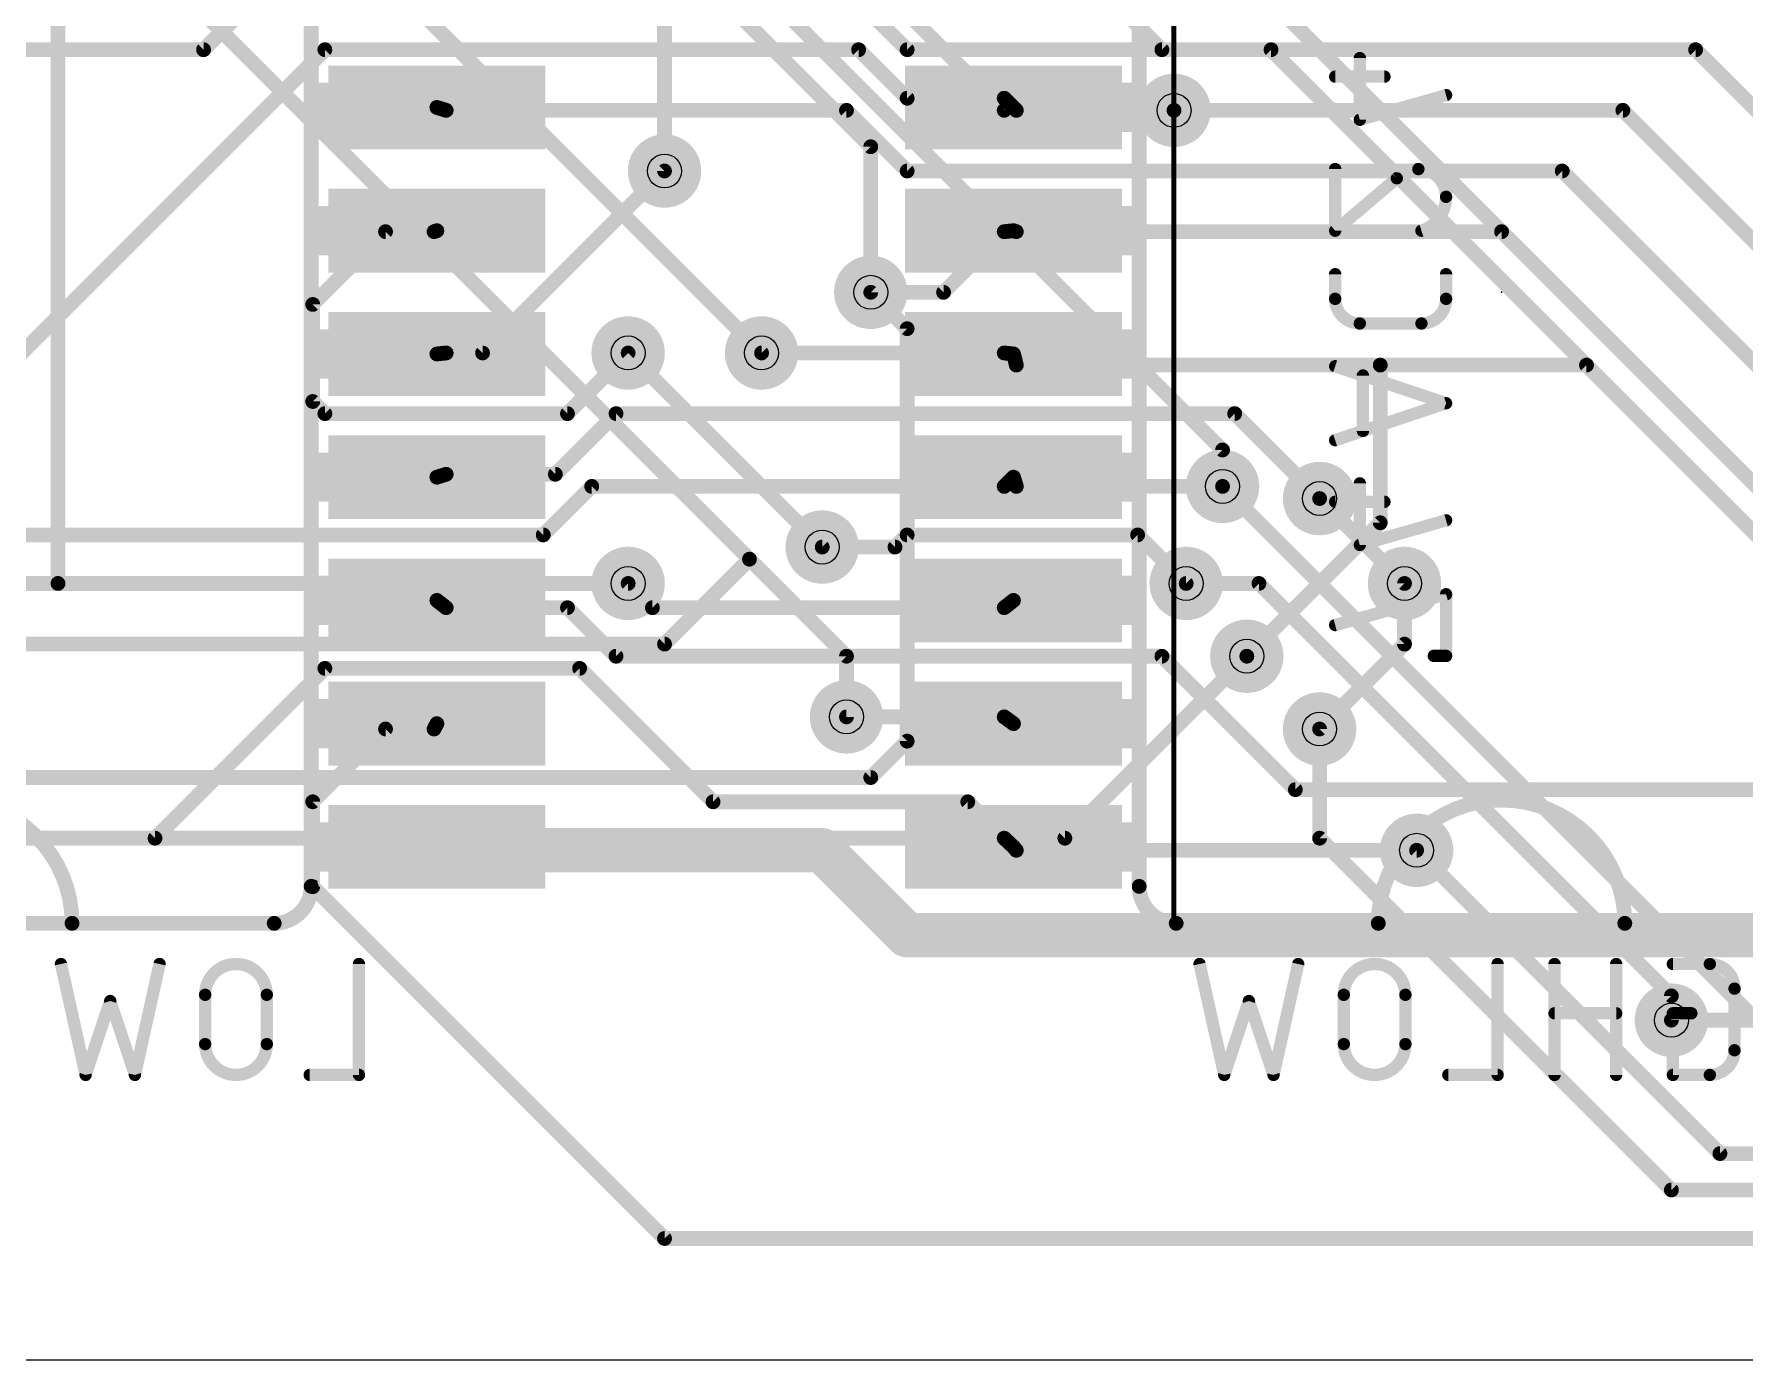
# Model space of a CAD drawing. Extents: x 0 to 200, y 0 to 49.
# Drawn here: x 23.88 to 41.51, y 0 to 13.66 of the extents above; entities that cross this region are included whole.
import ezdxf

# ---------------------------------------------------------------- set-up
doc = ezdxf.new("R2010")
doc.units = 0
for name, color, linetype in [('1', 12, 'CONTINUOUS'), ('16', 132, 'CONTINUOUS'), ('18', 110, 'CONTINUOUS'), ('20', 31, 'CONTINUOUS'), ('22', 253, 'CONTINUOUS'), ('24', 53, 'CONTINUOUS'), ('26', 253, 'CONTINUOUS'), ('28', 253, 'CONTINUOUS'), ('30', 253, 'CONTINUOUS'), ('32', 253, 'CONTINUOUS'), ('44', 253, 'CONTINUOUS'), ('52', 253, 'CONTINUOUS')]:
    doc.layers.add(name, color=color, linetype=linetype)

# ---------------------------------------------------------------- blocks, each defined once
blk = doc.blocks.new('RECT')
blk.add_solid([(-0.5, -0.5), (0.5, -0.5), (-0.5, 0.5), (0.5, 0.5)])
blk = doc.blocks.new('ROUNDV')
at = {"const_width": 0.5}
blk.add_lwpolyline([(0, -0.25, 1), (0, 0.25, 1), (0, -0.25)], format="xyb", dxfattribs=at)

msp = doc.modelspace()

# ---------------------------------------------------------------- linework, layer by layer
at = {"layer": '1', "const_width": 0.1524}
for points in [[(24.125, 42.375), (24.125, 8)], [(33.875, 12.875), (29.25, 17.5)], [(32.5, 12.5), (28.25, 16.75)], [(35.5, 13.5), (32.25, 16.75)], [(36.125, 9.375), (28.875, 16.625)], [(31.375, 10.375), (26.625, 15.125)], [(25.125, 14.375), (31.25, 8.25)], [(36.25, 14.375), (42.875, 7.75)], [(30.375, 14.125), (30.375, 12.25)], [(36.625, 13.5), (35.5, 13.5)], [(43, 7.125), (36.625, 13.5)], [(35.625, 12.875), (33.875, 12.875)], [(32.5, 11), (32.5, 12.5)], [(32.5, 11), (32.875, 10.625)], [(32.875, 10.625), (32.875, 6.375)], [(32, 8.375), (30, 10.375)], [(36.125, 9), (36.125, 9.375)], [(36.125, 9), (42.625, 2.5)], [(38, 8), (37.125, 8.875)], [(31.25, 8.25), (30.375, 7.375)], [(31.25, 8.25), (32.25, 7.25)], [(20.25, 8), (24.125, 8)], [(24.125, 8), (30, 8)], [(36.5, 8), (35.75, 8)], [(40.75, 3.75), (36.5, 8)], [(30.375, 7.375), (10.125, 7.375)], [(32.25, 7.25), (32.25, 6.625)], [(36.375, 7.25), (34.5, 5.375)], [(37.125, 5.375), (37.125, 6.5)], [(32.875, 6.375), (32.5, 6)], [(32.5, 6), (15.875, 6)], [(34.5, 5.375), (11.625, 5.375)], [(40.75, 1.75), (37.125, 5.375)], [(41.25, 2.125), (38.125, 5.25)], [(40.75, 3.5), (40.75, 3.75)], [(51.625, 2.125), (41.25, 2.125)], [(52, 1.75), (40.75, 1.75)]]:
    msp.add_lwpolyline(points, dxfattribs=at)
at = {"layer": '1', "const_width": 0.0762}
for points in [[(35.5, 13.5381, 1), (35.5, 13.4619)], [(36.6519, 13.5269, 1), (36.5981, 13.4731)], [(36.625, 13.4619, 1), (36.625, 13.5381)], [(35.4731, 13.4731, 1), (35.5269, 13.5269)], [(33.875, 12.9131, 1), (33.875, 12.8369)], [(33.8481, 12.8481, 1), (33.9019, 12.9019)], [(35.625, 12.8369, 1), (35.625, 12.9131)], [(32.5381, 12.5, 1), (32.4619, 12.5)], [(32.4731, 12.4731, 1), (32.5269, 12.5269)], [(30.3369, 12.25, 1), (30.4131, 12.25)], [(32.4619, 11, 1), (32.5381, 11)], [(32.5269, 11.0269, 1), (32.4731, 10.9731)], [(32.9131, 10.625, 1), (32.8369, 10.625)], [(32.8481, 10.5981, 1), (32.9019, 10.6519)], [(30.0269, 10.4019, 1), (29.9731, 10.3481)], [(31.3481, 10.3481, 1), (31.4019, 10.4019)], [(36.1631, 9.375, 1), (36.0869, 9.375)], [(36.0981, 9.3481, 1), (36.1519, 9.4019)], [(36.0869, 9, 1), (36.1631, 9)], [(36.1519, 9.0269, 1), (36.0981, 8.9731)], [(37.1519, 8.9019, 1), (37.0981, 8.8481)], [(31.2769, 8.2769, 1), (31.2231, 8.2231)], [(31.2769, 8.2231, 1), (31.2231, 8.2769)], [(31.2231, 8.2231, 1), (31.2769, 8.2769)], [(31.9731, 8.3481, 1), (32.0269, 8.4019)], [(24.125, 8.0381, 1), (24.125, 7.9619)], [(24.0869, 8, 1), (24.1631, 8)], [(24.125, 7.9619, 1), (24.125, 8.0381)], [(30, 7.9619, 1), (30, 8.0381)], [(35.75, 8.0381, 1), (35.75, 7.9619)], [(36.5269, 8.0269, 1), (36.4731, 7.9731)], [(36.5, 7.9619, 1), (36.5, 8.0381)], [(37.9731, 7.9731, 1), (38.0269, 8.0269)], [(30.3481, 7.4019, 1), (30.4019, 7.3481)], [(30.375, 7.3369, 1), (30.375, 7.4131)], [(32.2881, 7.25, 1), (32.2119, 7.25)], [(32.2231, 7.2231, 1), (32.2769, 7.2769)], [(36.4019, 7.2231, 1), (36.3481, 7.2769)], [(32.2119, 6.625, 1), (32.2881, 6.625)], [(37.1631, 6.5, 1), (37.0869, 6.5)], [(32.8369, 6.375, 1), (32.9131, 6.375)], [(32.9019, 6.3481, 1), (32.8481, 6.4019)], [(32.4731, 6.0269, 1), (32.5269, 5.9731)], [(32.5, 5.9619, 1), (32.5, 6.0381)], [(34.4731, 5.4019, 1), (34.5269, 5.3481)], [(34.5, 5.3369, 1), (34.5, 5.4131)], [(37.0869, 5.375, 1), (37.1631, 5.375)], [(37.1519, 5.4019, 1), (37.0981, 5.3481)], [(38.1519, 5.2769, 1), (38.0981, 5.2231)], [(40.7881, 3.75, 1), (40.7119, 3.75)], [(40.7231, 3.7231, 1), (40.7769, 3.7769)], [(40.7119, 3.5, 1), (40.7881, 3.5)], [(41.25, 2.1631, 1), (41.25, 2.0869)], [(41.2231, 2.0981, 1), (41.2769, 2.1519)], [(40.75, 1.7881, 1), (40.75, 1.7119)], [(40.7231, 1.7231, 1), (40.7769, 1.7769)]]:
    msp.add_lwpolyline(points, format="xyb", dxfattribs=at)
at = {"layer": '16'}
for points, const_width in [([(26.875, 14.75), (25.625, 13.5)], 0.1524), ([(32.875, 13.5), (32.25, 14.125)], 0.1524), ([(25.625, 13.5), (16.875, 13.5)], 0.1524), ([(26.875, 13.5), (20.625, 7.25)], 0.1524), ([(32.375, 13.5), (26.875, 13.5)], 0.1524), ([(32.875, 13), (32.375, 13.5)], 0.1524), ([(41, 13.5), (32.875, 13.5)], 0.1524), ([(42.25, 12.25), (41, 13.5)], 0.1524), ([(33.875, 13), (32.875, 13)], 0.1524), ([(33.875, 13), (33.9708, 12.905)], 0.1524), ([(28.125, 12.875), (28.0292, 12.905)], 0.1524), ([(32.25, 12.875), (28.125, 12.875)], 0.1524), ([(32.875, 12.25), (32.25, 12.875)], 0.1524), ([(34, 12.875), (33.9708, 12.905)], 0.1524), ([(35.625, 12.875), (34, 12.875)], 0.1524), ([(40.25, 12.875), (35.625, 12.875)], 0.1524), ([(42.125, 11), (40.25, 12.875)], 0.1524), ([(30.375, 12.25), (28.5, 10.375)], 0.1524), ([(39.625, 12.25), (32.875, 12.25)], 0.1524), ([(42.125, 9.75), (39.625, 12.25)], 0.1524), ([(26.75, 10.875), (27.5, 11.625)], 0.1524), ([(27.5, 11.625), (28, 11.625)], 0.1524), ([(28, 11.625), (28.0292, 11.635)], 0.1524), ([(33.875, 11.625), (33.25, 11)], 0.1524), ([(33.875, 11.625), (33.9708, 11.635)], 0.1524), ([(34, 11.625), (33.9708, 11.635)], 0.1524), ([(39, 11.625), (34, 11.625)], 0.1524), ([(42.125, 8.5), (39, 11.625)], 0.1524), ([(26.75, 9.875), (26.75, 10.875)], 0.1524), ([(33.25, 11), (32.5, 11)], 0.1524), ([(28.125, 10.375), (28.0292, 10.365)], 0.1524), ([(28.5, 10.375), (28.125, 10.375)], 0.1524), ([(30, 10.375), (29.375, 9.75)], 0.1524), ([(33.875, 10.375), (31.375, 10.375)], 0.1524), ([(33.875, 10.375), (33.9708, 10.365)], 0.1524), ([(34, 10.25), (33.9708, 10.365)], 0.1524), ([(37.75, 10.25), (34, 10.25)], 0.1524), ([(39.875, 10.25), (37.75, 10.25)], 0.1524), ([(37.75, 10.25), (37.75, 8.625)], 0.1524), ([(42.875, 7.25), (39.875, 10.25)], 0.1524), ([(26.875, 9.75), (26.75, 9.875)], 0.1524), ([(29.375, 9.75), (26.875, 9.75)], 0.1524), ([(29.875, 9.75), (29.25, 9.125)], 0.1524), ([(36.25, 9.75), (29.875, 9.75)], 0.1524), ([(37.125, 8.875), (36.25, 9.75)], 0.1524), ([(28.125, 9.125), (28.0292, 9.095)], 0.1524), ([(29.25, 9.125), (28.125, 9.125)], 0.1524), ([(33.875, 9), (33.9708, 9.095)], 0.1524), ([(34, 9), (33.9708, 9.095)], 0.1524), ([(29.125, 8.5), (29.625, 9)], 0.1524), ([(29.625, 9), (33.875, 9)], 0.1524), ([(34, 9), (36.125, 9)], 0.1524), ([(37.75, 8.625), (36.375, 7.25)], 0.1524), ([(22.375, 8.5), (29.125, 8.5)], 0.1524), ([(32.875, 8.5), (32.75, 8.375)], 0.1524), ([(35.25, 8.5), (32.875, 8.5)], 0.1524), ([(35.75, 8), (35.25, 8.5)], 0.1524), ([(32.75, 8.375), (32, 8.375)], 0.1524), ([(30, 8), (30.25, 7.75)], 0.1524), ([(38, 7.375), (38, 8)], 0.1524), ([(28.125, 7.75), (28.0292, 7.825)], 0.1524), ([(29.375, 7.75), (28.125, 7.75)], 0.1524), ([(29.875, 7.25), (29.375, 7.75)], 0.1524), ([(30.25, 7.75), (33.875, 7.75)], 0.1524), ([(33.875, 7.75), (33.9708, 7.825)], 0.1524), ([(37.125, 6.5), (38, 7.375)], 0.1524), ([(35.5, 7.25), (29.875, 7.25)], 0.1524), ([(36.875, 5.875), (35.5, 7.25)], 0.1524), ([(26.875, 7.125), (25.125, 5.375)], 0.1524), ([(29.5, 7.125), (26.875, 7.125)], 0.1524), ([(30.875, 5.75), (29.5, 7.125)], 0.1524), ([(32.25, 6.625), (33.875, 6.625)], 0.1524), ([(33.875, 6.625), (33.9708, 6.555)], 0.1524), ([(26.75, 5.75), (27.5, 6.5)], 0.1524), ([(27.5, 6.5), (28, 6.5)], 0.1524), ([(28, 6.5), (28.0292, 6.555)], 0.1524), ([(26.75, 4.875), (26.75, 5.75)], 0.1524), ([(33.5, 5.75), (30.875, 5.75)], 0.1524), ([(33.875, 5.375), (33.5, 5.75)], 0.1524), ([(50.625, 5.875), (36.875, 5.875)], 0.1524), ([(28.125, 5.25), (28.0292, 5.285)], 0.4572), ([(32, 5.25), (28.125, 5.25)], 0.4572), ([(32.875, 4.375), (32, 5.25)], 0.4572), ([(25.125, 5.375), (18, 5.375)], 0.1524), ([(33.875, 5.375), (33.9708, 5.285)], 0.1524), ([(34, 5.25), (33.9708, 5.285)], 0.1524), ([(38.125, 5.25), (34, 5.25)], 0.1524), ([(30.375, 1.25), (26.75, 4.875)], 0.1524), ([(43.125, 4.375), (32.875, 4.375)], 0.4572), ([(49.25, 3.5), (40.75, 3.5)], 0.1524), ([(148, 1.25), (30.375, 1.25)], 0.1524)]:
    msp.add_lwpolyline(points, dxfattribs=dict(at, const_width=const_width))
for points, const_width in [([(25.625, 13.4619, 1), (25.625, 13.5381)], 0.0762), ([(26.875, 13.5381, 1), (26.875, 13.4619)], 0.0762), ([(26.9019, 13.4731, 1), (26.8481, 13.5269)], 0.0762), ([(32.4019, 13.5269, 1), (32.3481, 13.4731)], 0.0762), ([(32.375, 13.4619, 1), (32.375, 13.5381)], 0.0762), ([(32.875, 13.5381, 1), (32.875, 13.4619)], 0.0762), ([(41.0269, 13.5269, 1), (40.9731, 13.4731)], 0.0762), ([(41, 13.4619, 1), (41, 13.5381)], 0.0762), ([(25.5981, 13.5269, 1), (25.6519, 13.4731)], 0.0762), ([(32.8481, 13.4731, 1), (32.9019, 13.5269)], 0.0762), ([(32.875, 13.0381, 1), (32.875, 12.9619)], 0.0762), ([(32.8481, 12.9731, 1), (32.9019, 13.0269)], 0.0762), ([(33.9018, 13.0271, 1), (33.8482, 12.9729)], 0.0762), ([(33.875, 12.9619, 1), (33.875, 13.0381)], 0.0762), ([(28.0406, 12.9414, 1), (28.0178, 12.8686)], 0.0762), ([(28.125, 12.9131, 1), (28.125, 12.8369)], 0.0762), ([(28.1136, 12.8386, 1), (28.1364, 12.9114)], 0.0762), ([(32.2769, 12.9019, 1), (32.2231, 12.8481)], 0.0762), ([(32.25, 12.8369, 1), (32.25, 12.9131)], 0.0762), ([(33.9981, 12.9316, 1), (33.9435, 12.8784)], 0.0762), ([(33.944, 12.8779, 1), (33.9976, 12.9321)], 0.0762), ([(34, 12.9131, 1), (34, 12.8369)], 0.0762), ([(33.9727, 12.8484, 1), (34.0273, 12.9016)], 0.0762), ([(35.625, 12.9131, 1), (35.625, 12.8369)], 0.0762), ([(35.625, 12.8369, 1), (35.625, 12.9131)], 0.0762), ([(40.2769, 12.9019, 1), (40.2231, 12.8481)], 0.0762), ([(40.25, 12.8369, 1), (40.25, 12.9131)], 0.0762), ([(30.4019, 12.2231, 1), (30.3481, 12.2769)], 0.0762), ([(32.875, 12.2881, 1), (32.875, 12.2119)], 0.0762), ([(32.8481, 12.2231, 1), (32.9019, 12.2769)], 0.0762), ([(39.6519, 12.2769, 1), (39.5981, 12.2231)], 0.0762), ([(39.625, 12.2119, 1), (39.625, 12.2881)], 0.0762), ([(27.5, 11.6631, 1), (27.5, 11.5869)], 0.0762), ([(27.5269, 11.5981, 1), (27.4731, 11.6519)], 0.0762), ([(27.9877, 11.661, 1), (28.0123, 11.589)], 0.0762), ([(28, 11.5869, 1), (28, 11.6631)], 0.0762), ([(28.0415, 11.599, 1), (28.0169, 11.671)], 0.0762), ([(33.871, 11.6629, 1), (33.879, 11.5871)], 0.0762), ([(33.9019, 11.5981, 1), (33.8481, 11.6519)], 0.0762), ([(33.9831, 11.671, 1), (33.9585, 11.599)], 0.0762), ([(34, 11.6631, 1), (34, 11.5869)], 0.0762), ([(33.9748, 11.5971, 1), (33.9668, 11.6729)], 0.0762), ([(33.9877, 11.589, 1), (34.0123, 11.661)], 0.0762), ([(39.0269, 11.6519, 1), (38.9731, 11.5981)], 0.0762), ([(39, 11.5869, 1), (39, 11.6631)], 0.0762), ([(26.7881, 10.875, 1), (26.7119, 10.875)], 0.0762), ([(26.7231, 10.9019, 1), (26.7769, 10.8481)], 0.0762), ([(32.5, 11.0381, 1), (32.5, 10.9619)], 0.0762), ([(33.2231, 11.0269, 1), (33.2769, 10.9731)], 0.0762), ([(33.25, 10.9619, 1), (33.25, 11.0381)], 0.0762), ([(28.0252, 10.4029, 1), (28.0332, 10.3271)], 0.0762), ([(28.125, 10.4131, 1), (28.125, 10.3369)], 0.0762), ([(28.129, 10.3371, 1), (28.121, 10.4129)], 0.0762), ([(28.4731, 10.4019, 1), (28.5269, 10.3481)], 0.0762), ([(28.5, 10.3369, 1), (28.5, 10.4131)], 0.0762), ([(30.0269, 10.3481, 1), (29.9731, 10.4019)], 0.0762), ([(31.375, 10.4131, 1), (31.375, 10.3369)], 0.0762), ([(33.879, 10.4129, 1), (33.871, 10.3371)], 0.0762), ([(33.875, 10.3369, 1), (33.875, 10.4131)], 0.0762), ([(34.0077, 10.3744, 1), (33.9339, 10.3556)], 0.0762), ([(33.9668, 10.3271, 1), (33.9748, 10.4029)], 0.0762), ([(34, 10.2881, 1), (34, 10.2119)], 0.0762), ([(33.9631, 10.2406, 1), (34.0369, 10.2594)], 0.0762), ([(37.75, 10.2881, 1), (37.75, 10.2119)], 0.0762), ([(37.7881, 10.25, 1), (37.7119, 10.25)], 0.0762), ([(37.75, 10.2119, 1), (37.75, 10.2881)], 0.0762), ([(39.9019, 10.2769, 1), (39.8481, 10.2231)], 0.0762), ([(39.875, 10.2119, 1), (39.875, 10.2881)], 0.0762), ([(26.7119, 9.875, 1), (26.7881, 9.875)], 0.0762), ([(26.7769, 9.9019, 1), (26.7231, 9.8481)], 0.0762), ([(26.875, 9.7881, 1), (26.875, 9.7119)], 0.0762), ([(26.8481, 9.7231, 1), (26.9019, 9.7769)], 0.0762), ([(29.3481, 9.7769, 1), (29.4019, 9.7231)], 0.0762), ([(29.375, 9.7119, 1), (29.375, 9.7881)], 0.0762), ([(29.875, 9.7881, 1), (29.875, 9.7119)], 0.0762), ([(29.9019, 9.7231, 1), (29.8481, 9.7769)], 0.0762), ([(36.2769, 9.7769, 1), (36.2231, 9.7231)], 0.0762), ([(36.25, 9.7119, 1), (36.25, 9.7881)], 0.0762), ([(28.0178, 9.1314, 1), (28.0406, 9.0586)], 0.0762), ([(28.125, 9.1631, 1), (28.125, 9.0869)], 0.0762), ([(28.1364, 9.0886, 1), (28.1136, 9.1614)], 0.0762), ([(29.2231, 9.1519, 1), (29.2769, 9.0981)], 0.0762), ([(29.25, 9.0869, 1), (29.25, 9.1631)], 0.0762), ([(34.0072, 9.1062, 1), (33.9344, 9.0838)], 0.0762), ([(33.9976, 9.0679, 1), (33.944, 9.1221)], 0.0762), ([(29.625, 9.0381, 1), (29.625, 8.9619)], 0.0762), ([(29.6519, 8.9731, 1), (29.5981, 9.0269)], 0.0762), ([(33.8482, 9.0271, 1), (33.9018, 8.9729)], 0.0762), ([(33.875, 8.9619, 1), (33.875, 9.0381)], 0.0762), ([(34, 9.0381, 1), (34, 8.9619)], 0.0762), ([(33.9636, 8.9888, 1), (34.0364, 9.0112)], 0.0762), ([(36.125, 8.9619, 1), (36.125, 9.0381)], 0.0762), ([(37.0981, 8.8481, 1), (37.1519, 8.9019)], 0.0762), ([(37.7119, 8.625, 1), (37.7881, 8.625)], 0.0762), ([(37.7769, 8.5981, 1), (37.7231, 8.6519)], 0.0762), ([(29.0981, 8.5269, 1), (29.1519, 8.4731)], 0.0762), ([(29.125, 8.4619, 1), (29.125, 8.5381)], 0.0762), ([(32.875, 8.5381, 1), (32.875, 8.4619)], 0.0762), ([(32.9019, 8.4731, 1), (32.8481, 8.5269)], 0.0762), ([(35.2769, 8.5269, 1), (35.2231, 8.4731)], 0.0762), ([(35.25, 8.4619, 1), (35.25, 8.5381)], 0.0762), ([(32, 8.4131, 1), (32, 8.3369)], 0.0762), ([(32.7231, 8.4019, 1), (32.7769, 8.3481)], 0.0762), ([(32.75, 8.3369, 1), (32.75, 8.4131)], 0.0762), ([(30.0269, 8.0269, 1), (29.9731, 7.9731)], 0.0762), ([(35.7231, 7.9731, 1), (35.7769, 8.0269)], 0.0762), ([(38.0381, 8, 1), (37.9619, 8)], 0.0762), ([(28.0527, 7.855, 1), (28.0057, 7.795)], 0.0762), ([(28.125, 7.7881, 1), (28.125, 7.7119)], 0.0762), ([(28.1015, 7.72, 1), (28.1485, 7.78)], 0.0762), ([(29.4019, 7.7769, 1), (29.3481, 7.7231)], 0.0762), ([(29.375, 7.7119, 1), (29.375, 7.7881)], 0.0762), ([(30.25, 7.7881, 1), (30.25, 7.7119)], 0.0762), ([(30.2231, 7.7231, 1), (30.2769, 7.7769)], 0.0762), ([(33.8515, 7.78, 1), (33.8985, 7.72)], 0.0762), ([(33.875, 7.7119, 1), (33.875, 7.7881)], 0.0762), ([(33.9943, 7.795, 1), (33.9473, 7.855)], 0.0762), ([(37.9619, 7.375, 1), (38.0381, 7.375)], 0.0762), ([(38.0269, 7.3481, 1), (37.9731, 7.4019)], 0.0762), ([(29.875, 7.2881, 1), (29.875, 7.2119)], 0.0762), ([(29.8481, 7.2231, 1), (29.9019, 7.2769)], 0.0762), ([(35.5269, 7.2769, 1), (35.4731, 7.2231)], 0.0762), ([(35.5, 7.2119, 1), (35.5, 7.2881)], 0.0762), ([(36.3481, 7.2769, 1), (36.4019, 7.2231)], 0.0762), ([(26.875, 7.1631, 1), (26.875, 7.0869)], 0.0762), ([(26.9019, 7.0981, 1), (26.8481, 7.1519)], 0.0762), ([(29.5269, 7.1519, 1), (29.4731, 7.0981)], 0.0762), ([(29.5, 7.0869, 1), (29.5, 7.1631)], 0.0762), ([(32.25, 6.6631, 1), (32.25, 6.5869)], 0.0762), ([(33.8975, 6.6558, 1), (33.8525, 6.5942)], 0.0762), ([(33.875, 6.5869, 1), (33.875, 6.6631)], 0.0762), ([(27.5, 6.5381, 1), (27.5, 6.4619)], 0.0762), ([(27.5269, 6.4731, 1), (27.4731, 6.5269)], 0.0762), ([(27.9663, 6.5179, 1), (28.0337, 6.4821)], 0.0762), ([(28.0629, 6.5371, 1), (27.9955, 6.5729)], 0.0762), ([(28, 6.4619, 1), (28, 6.5381)], 0.0762), ([(33.9483, 6.5242, 1), (33.9933, 6.5858)], 0.0762), ([(37.0981, 6.5269, 1), (37.1519, 6.4731)], 0.0762), ([(26.7881, 5.75, 1), (26.7119, 5.75)], 0.0762), ([(30.875, 5.7881, 1), (30.875, 5.7119)], 0.0762), ([(33.5269, 5.7769, 1), (33.4731, 5.7231)], 0.0762), ([(33.5, 5.7119, 1), (33.5, 5.7881)], 0.0762), ([(36.875, 5.9131, 1), (36.875, 5.8369)], 0.0762), ([(36.8481, 5.8481, 1), (36.9019, 5.9019)], 0.0762), ([(26.7231, 5.7769, 1), (26.7769, 5.7231)], 0.0762), ([(30.8481, 5.7231, 1), (30.9019, 5.7769)], 0.0762), ([(28.0684, 5.3924, 1), (27.99, 5.1776)], 0.2286), ([(28.125, 5.3643, 1), (28.125, 5.1357)], 0.2286), ([(28.0858, 5.1426, 1), (28.1642, 5.3574)], 0.2286), ([(32.0808, 5.3308, 1), (31.9192, 5.1692)], 0.2286), ([(32, 5.1357, 1), (32, 5.3643)], 0.2286), ([(25.0981, 5.4019, 1), (25.1519, 5.3481)], 0.0762), ([(25.125, 5.3369, 1), (25.125, 5.4131)], 0.0762), ([(33.9011, 5.4028, 1), (33.8489, 5.3472)], 0.0762), ([(33.8481, 5.3481, 1), (33.9019, 5.4019)], 0.0762), ([(34.0001, 5.3094, 1), (33.9415, 5.2606)], 0.0762), ([(33.9447, 5.2572, 1), (33.9969, 5.3128)], 0.0762), ([(34, 5.2881, 1), (34, 5.2119)], 0.0762), ([(33.9707, 5.2256, 1), (34.0293, 5.2744)], 0.0762), ([(38.125, 5.2119, 1), (38.125, 5.2881)], 0.0762), ([(26.7769, 4.9019, 1), (26.7231, 4.8481)], 0.0762), ([(26.7119, 4.875, 1), (26.7881, 4.875)], 0.0762), ([(32.875, 4.4893, 1), (32.875, 4.2607)], 0.2286), ([(32.7942, 4.2942, 1), (32.9558, 4.4558)], 0.2286), ([(40.75, 3.5381, 1), (40.75, 3.4619)], 0.0762), ([(30.375, 1.2881, 1), (30.375, 1.2119)], 0.0762), ([(30.3481, 1.2231, 1), (30.4019, 1.2769)], 0.0762)]:
    msp.add_lwpolyline(points, format="xyb", dxfattribs=dict(at, const_width=const_width))
at = {"layer": '20'}
msp.add_line((0, 0), (200, 0), dxfattribs=at)
at = {"layer": '22'}
for points, const_width in [([(35.6218, 4.523), (35.6218, 17.477)], 0.0508), ([(24.27, 4.4976), (21.73, 4.4976)], 0.1524), ([(26.3528, 4.4976), (24.27, 4.4976)], 0.1524), ([(37.73, 4.4976), (35.6472, 4.4976)], 0.1524), ([(40.27, 4.4976), (37.73, 4.4976)], 0.1524), ([(42.3528, 4.4976), (40.27, 4.4976)], 0.1524)]:
    msp.add_lwpolyline(points, dxfattribs=dict(at, const_width=const_width))
for points, const_width in [([(24.27, 4.4976, 1), (21.73, 4.4976)], 0.1524), ([(40.27, 4.4976, 1), (37.73, 4.4976)], 0.1524), ([(26.3528, 4.4976, 0.4142), (26.7338, 4.8786)], 0.1524), ([(26.7719, 4.8786, 1), (26.6957, 4.8786)], 0.0762), ([(35.2662, 4.8786, 0.4142), (35.6472, 4.4976)], 0.1524), ([(35.3043, 4.8786, 1), (35.2281, 4.8786)], 0.0762), ([(24.27, 4.5357, 1), (24.27, 4.4595)], 0.0762), ([(24.2319, 4.4976, 1), (24.3081, 4.4976)], 0.0762), ([(24.27, 4.4595, 1), (24.27, 4.5357)], 0.0762), ([(26.3528, 4.5357, 1), (26.3528, 4.4595)], 0.0762), ([(26.3528, 4.4595, 1), (26.3528, 4.5357)], 0.0762), ([(35.6472, 4.5357, 1), (35.6472, 4.4595)], 0.0762), ([(35.6091, 4.523, 1), (35.6345, 4.523)], 0.0254), ([(35.6472, 4.4595, 1), (35.6472, 4.5357)], 0.0762), ([(37.73, 4.5357, 1), (37.73, 4.4595)], 0.0762), ([(37.6919, 4.4976, 1), (37.7681, 4.4976)], 0.0762), ([(37.73, 4.4595, 1), (37.73, 4.5357)], 0.0762), ([(40.27, 4.5357, 1), (40.27, 4.4595)], 0.0762), ([(40.2319, 4.4976, 1), (40.3081, 4.4976)], 0.0762), ([(40.27, 4.4595, 1), (40.27, 4.5357)], 0.0762)]:
    msp.add_lwpolyline(points, format="xyb", dxfattribs=dict(at, const_width=const_width))
at = {"layer": '24'}
msp.add_point((39, 11), dxfattribs=at)
at = {"layer": '26', "const_width": 0.127}
for points in [[(24.4097, 2.9355), (24.1557, 4.0785)], [(25.1717, 4.0785), (24.9177, 2.9355)], [(27.2266, 4.0785), (27.2266, 2.9355)], [(36.1425, 2.9355), (35.8885, 4.0785)], [(36.9045, 4.0785), (36.6505, 2.9355)], [(38.9594, 4.0785), (38.9594, 2.9355)], [(39.5461, 4.0785), (39.5461, 2.9355)], [(40.1811, 2.9355), (40.1811, 4.0785)], [(41.1463, 4.0785), (40.7653, 4.0785)], [(41.4003, 3.1895), (41.4003, 3.8245)], [(24.6637, 3.6975), (24.4097, 2.9355)], [(24.9177, 2.9355), (24.6637, 3.6975)], [(25.6416, 3.761), (25.6416, 3.253)], [(26.2766, 3.253), (26.2766, 3.761)], [(36.3965, 3.6975), (36.1425, 2.9355)], [(36.6505, 2.9355), (36.3965, 3.6975)], [(37.3744, 3.761), (37.3744, 3.253)], [(38.0094, 3.253), (38.0094, 3.761)], [(40.1811, 3.5705), (39.5461, 3.5705)], [(40.9558, 3.5705), (40.7653, 3.5705)], [(40.7653, 3.5705), (40.7653, 2.9355)], [(27.2266, 2.9355), (26.7186, 2.9355)], [(38.9594, 2.9355), (38.4514, 2.9355)], [(40.7653, 2.9355), (41.1463, 2.9355)]]:
    msp.add_lwpolyline(points, dxfattribs=at)
at = {"layer": '26'}
for points, const_width in [([(24.1867, 4.0854, 1), (24.1247, 4.0716)], 0.0635), ([(25.2027, 4.0716, 1), (25.1407, 4.0854)], 0.0635), ([(26.2766, 3.761, 1), (25.6416, 3.761)], 0.127), ([(27.2583, 4.0785, 1), (27.1948, 4.0785)], 0.0635), ([(35.9195, 4.0854, 1), (35.8575, 4.0716)], 0.0635), ([(36.9355, 4.0716, 1), (36.8735, 4.0854)], 0.0635), ([(38.0094, 3.761, 1), (37.3744, 3.761)], 0.127), ([(38.9911, 4.0785, 1), (38.9276, 4.0785)], 0.0635), ([(39.5778, 4.0785, 1), (39.5143, 4.0785)], 0.0635), ([(40.2128, 4.0785, 1), (40.1493, 4.0785)], 0.0635), ([(40.7653, 4.1102, 1), (40.7653, 4.0468)], 0.0635), ([(41.4003, 3.8245, 0.4142), (41.1463, 4.0785)], 0.127), ([(41.1463, 4.1102, 1), (41.1463, 4.0468)], 0.0635), ([(41.1463, 4.0468, 1), (41.1463, 4.1102)], 0.0635), ([(41.432, 3.8245, 1), (41.3685, 3.8245)], 0.0635), ([(24.6938, 3.7075, 1), (24.6336, 3.6875)], 0.0635), ([(24.6938, 3.6875, 1), (24.6336, 3.7075)], 0.0635), ([(25.6733, 3.761, 1), (25.6099, 3.761)], 0.0635), ([(25.6099, 3.761, 1), (25.6733, 3.761)], 0.0635), ([(26.3084, 3.761, 1), (26.2449, 3.761)], 0.0635), ([(26.2449, 3.761, 1), (26.3084, 3.761)], 0.0635), ([(36.4266, 3.7075, 1), (36.3664, 3.6875)], 0.0635), ([(36.4266, 3.6875, 1), (36.3664, 3.7075)], 0.0635), ([(37.4062, 3.761, 1), (37.3426, 3.761)], 0.0635), ([(37.3426, 3.761, 1), (37.4062, 3.761)], 0.0635), ([(38.0412, 3.761, 1), (37.9776, 3.761)], 0.0635), ([(37.9776, 3.761, 1), (38.0412, 3.761)], 0.0635), ([(41.3685, 3.8245, 1), (41.432, 3.8245)], 0.0635), ([(39.5461, 3.6023, 1), (39.5461, 3.5387)], 0.0635), ([(40.1811, 3.5387, 1), (40.1811, 3.6023)], 0.0635), ([(40.797, 3.5705, 1), (40.7335, 3.5705)], 0.0635), ([(40.7653, 3.6023, 1), (40.7653, 3.5387)], 0.0635), ([(40.9558, 3.5387, 1), (40.9558, 3.6023)], 0.0635), ([(25.6416, 3.253, 1), (26.2766, 3.253)], 0.127), ([(25.6733, 3.253, 1), (25.6099, 3.253)], 0.0635), ([(25.6099, 3.253, 1), (25.6733, 3.253)], 0.0635), ([(26.3084, 3.253, 1), (26.2449, 3.253)], 0.0635), ([(26.2449, 3.253, 1), (26.3084, 3.253)], 0.0635), ([(37.4062, 3.253, 1), (37.3426, 3.253)], 0.0635), ([(37.3426, 3.253, 1), (37.4062, 3.253)], 0.0635), ([(37.3744, 3.253, 1), (38.0094, 3.253)], 0.127), ([(38.0412, 3.253, 1), (37.9776, 3.253)], 0.0635), ([(37.9776, 3.253, 1), (38.0412, 3.253)], 0.0635), ([(41.1463, 2.9355, 0.4142), (41.4003, 3.1895)], 0.127), ([(41.432, 3.1895, 1), (41.3685, 3.1895)], 0.0635), ([(41.3685, 3.1895, 1), (41.432, 3.1895)], 0.0635), ([(26.7186, 2.9673, 1), (26.7186, 2.9038)], 0.0635), ([(27.2266, 2.9038, 1), (27.2266, 2.9673)], 0.0635), ([(38.4514, 2.9673, 1), (38.4514, 2.9038)], 0.0635), ([(38.9594, 2.9038, 1), (38.9594, 2.9673)], 0.0635), ([(40.7653, 2.9673, 1), (40.7653, 2.9038)], 0.0635), ([(41.1463, 2.9673, 1), (41.1463, 2.9038)], 0.0635), ([(41.1463, 2.9038, 1), (41.1463, 2.9673)], 0.0635), ([(24.3796, 2.9455, 1), (24.4398, 2.9255)], 0.0635), ([(24.3787, 2.9286, 1), (24.4407, 2.9424)], 0.0635), ([(24.8867, 2.9424, 1), (24.9487, 2.9286)], 0.0635), ([(24.8876, 2.9255, 1), (24.9478, 2.9455)], 0.0635), ([(27.1948, 2.9355, 1), (27.2583, 2.9355)], 0.0635), ([(36.1124, 2.9455, 1), (36.1726, 2.9255)], 0.0635), ([(36.1115, 2.9286, 1), (36.1735, 2.9424)], 0.0635), ([(36.6195, 2.9424, 1), (36.6815, 2.9286)], 0.0635), ([(36.6204, 2.9255, 1), (36.6806, 2.9455)], 0.0635), ([(38.9276, 2.9355, 1), (38.9911, 2.9355)], 0.0635), ([(39.5143, 2.9355, 1), (39.5778, 2.9355)], 0.0635), ([(40.1493, 2.9355, 1), (40.2128, 2.9355)], 0.0635), ([(40.7335, 2.9355, 1), (40.797, 2.9355)], 0.0635)]:
    msp.add_lwpolyline(points, format="xyb", dxfattribs=dict(at, const_width=const_width))
at = {"layer": '28', "const_width": 0.127}
for points in [[(37.5395, 12.778), (37.5395, 13.413)], [(37.7935, 13.2225), (37.2855, 13.2225)], [(38.4285, 13.032), (37.5395, 12.778)], [(37.2855, 11.635), (37.2855, 12.27)], [(37.9205, 12.1747), (37.2855, 11.635)], [(37.2855, 11.1868), (37.2855, 10.9328)], [(38.4285, 10.9328), (38.4285, 11.1868)], [(37.5395, 10.6788), (38.1745, 10.6788)], [(38.4285, 9.857), (37.2855, 10.238)], [(37.5712, 10.1428), (37.5712, 9.5713)], [(37.2855, 9.476), (38.4285, 9.857)], [(37.5395, 8.3965), (37.5395, 9.0315)], [(37.7935, 8.841), (37.2855, 8.841)], [(38.4285, 8.6505), (37.5395, 8.3965)], [(38.4285, 7.8885), (37.2855, 7.571)], [(38.4285, 7.2535), (38.4285, 7.8885)], [(38.3015, 7.2535), (38.4285, 7.2535)]]:
    msp.add_lwpolyline(points, dxfattribs=at)
at = {"layer": '28'}
for points, const_width in [([(37.5713, 13.413, 1), (37.5078, 13.413)], 0.0635), ([(37.2855, 13.2542, 1), (37.2855, 13.1907)], 0.0635), ([(37.7935, 13.1907, 1), (37.7935, 13.2542)], 0.0635), ([(38.4372, 13.0015, 1), (38.4198, 13.0625)], 0.0635), ([(37.5308, 12.8085, 1), (37.5482, 12.7475)], 0.0635), ([(37.5078, 12.778, 1), (37.5713, 12.778)], 0.0635), ([(37.3173, 12.27, 1), (37.2537, 12.27)], 0.0635), ([(38.1427, 12.27, 0.2053), (37.9205, 12.1747)], 0.127), ([(37.8975, 12.1966, 1), (37.9435, 12.1529)], 0.0635), ([(37.9411, 12.1506, 1), (37.8999, 12.1989)], 0.0635), ([(38.4285, 11.9842, 0.4142), (38.1427, 12.27)], 0.127), ([(38.1427, 12.3017, 1), (38.1427, 12.2382)], 0.0635), ([(38.1427, 12.2382, 1), (38.1428, 12.3017)], 0.0635), ([(38.1745, 11.635, 0.3252), (38.4285, 11.9842)], 0.127), ([(38.4603, 11.9842, 1), (38.3967, 11.9842)], 0.0635), ([(38.3967, 11.9842, 1), (38.4603, 11.9842)], 0.0635), ([(37.2537, 11.635, 1), (37.3173, 11.635)], 0.0635), ([(37.2649, 11.6592, 1), (37.3061, 11.6108)], 0.0635), ([(38.1647, 11.6652, 1), (38.1843, 11.6048)], 0.0635), ([(37.3173, 11.1868, 1), (37.2537, 11.1868)], 0.0635), ([(38.4603, 11.1868, 1), (38.3967, 11.1868)], 0.0635), ([(37.3173, 10.9328, 1), (37.2537, 10.9328)], 0.0635), ([(37.2537, 10.9328, 1), (37.3173, 10.9328)], 0.0635), ([(37.2855, 10.9328, 0.4142), (37.5395, 10.6788)], 0.127), ([(38.1745, 10.6788, 0.4142), (38.4285, 10.9328)], 0.127), ([(38.4603, 10.9328, 1), (38.3967, 10.9328)], 0.0635), ([(38.3967, 10.9328, 1), (38.4603, 10.9328)], 0.0635), ([(37.5395, 10.7105, 1), (37.5395, 10.647)], 0.0635), ([(37.5395, 10.647, 1), (37.5395, 10.7105)], 0.0635), ([(38.1745, 10.7105, 1), (38.1745, 10.647)], 0.0635), ([(38.1745, 10.647, 1), (38.1745, 10.7105)], 0.0635), ([(37.2955, 10.2681, 1), (37.2755, 10.2079)], 0.0635), ([(37.603, 10.1428, 1), (37.5395, 10.1428)], 0.0635), ([(38.4385, 9.8269, 1), (38.4185, 9.8871)], 0.0635), ([(38.4185, 9.8269, 1), (38.4385, 9.8871)], 0.0635), ([(37.2755, 9.5061, 1), (37.2955, 9.4459)], 0.0635), ([(37.5395, 9.5713, 1), (37.603, 9.5713)], 0.0635), ([(37.5713, 9.0315, 1), (37.5078, 9.0315)], 0.0635), ([(37.2855, 8.8728, 1), (37.2855, 8.8093)], 0.0635), ([(37.7935, 8.8093, 1), (37.7935, 8.8728)], 0.0635), ([(38.4372, 8.62, 1), (38.4198, 8.681)], 0.0635), ([(37.5308, 8.427, 1), (37.5482, 8.366)], 0.0635), ([(37.5078, 8.3965, 1), (37.5713, 8.3965)], 0.0635), ([(38.4603, 7.8885, 1), (38.3967, 7.8885)], 0.0635), ([(38.437, 7.8579, 1), (38.42, 7.9191)], 0.0635), ([(37.277, 7.6016, 1), (37.294, 7.5404)], 0.0635), ([(38.3015, 7.2853, 1), (38.3015, 7.2218)], 0.0635), ([(38.3967, 7.2535, 1), (38.4603, 7.2535)], 0.0635), ([(38.4285, 7.2218, 1), (38.4285, 7.2853)], 0.0635)]:
    msp.add_lwpolyline(points, format="xyb", dxfattribs=dict(at, const_width=const_width))
at = {"layer": '44'}
for centre in [(35.625, 12.875), (30.375, 12.25), (32.5, 11), (30, 10.375), (31.375, 10.375), (36.125, 9), (37.125, 8.875), (32, 8.375), (30, 8), (35.75, 8), (38, 8), (36.375, 7.25), (32.25, 6.625), (37.125, 6.5), (38.125, 5.25), (40.75, 3.5)]:
    msp.add_circle(centre, 0.175, dxfattribs=at)
at = {"layer": '52', "const_width": 0.1524}
for points in [[(26.7338, 17.1214), (26.7338, 4.8786)], [(35.2662, 4.8786), (35.2662, 17.1214)]]:
    msp.add_lwpolyline(points, dxfattribs=at)
at = {"layer": '52', "const_width": 0.0762}
for points in [[(26.6957, 4.8786, 1), (26.7719, 4.8786)], [(35.2281, 4.8786, 1), (35.3043, 4.8786)]]:
    msp.add_lwpolyline(points, format="xyb", dxfattribs=at)

# ---------------------------------------------------------------- block references
at = {"layer": '16', "xscale": 0.6604, "yscale": 2.032, "rotation": 90}
for p in [(28.0292, 12.905), (33.9708, 12.905), (28.0292, 11.635), (33.9708, 11.635), (28.0292, 10.365), (33.9708, 10.365), (28.0292, 9.095), (33.9708, 9.095), (28.0292, 7.825), (33.9708, 7.825), (28.0292, 6.555), (33.9708, 6.555), (28.0292, 5.285), (33.9708, 5.285)]:
    msp.add_blockref('RECT', p, dxfattribs=at)
at = {"layer": '18', "xscale": 0.7564, "yscale": 0.7564}
for p in [(35.625, 12.875), (35.625, 12.875), (30.375, 12.25), (30.375, 12.25), (32.5, 11), (32.5, 11), (30, 10.375), (30, 10.375), (31.375, 10.375), (31.375, 10.375), (36.125, 9), (36.125, 9), (37.125, 8.875), (37.125, 8.875), (32, 8.375), (32, 8.375), (30, 8), (30, 8), (35.75, 8), (35.75, 8), (38, 8), (38, 8), (36.375, 7.25), (36.375, 7.25), (32.25, 6.625), (32.25, 6.625), (37.125, 6.5), (37.125, 6.5), (38.125, 5.25), (38.125, 5.25), (40.75, 3.5), (40.75, 3.5)]:
    msp.add_blockref('ROUNDV', p, dxfattribs=at)
at = {"layer": '30', "xscale": 0.8636, "yscale": 2.2352, "rotation": 90}
for p in [(28.0292, 12.905), (33.9708, 12.905), (28.0292, 11.635), (33.9708, 11.635), (28.0292, 10.365), (33.9708, 10.365), (28.0292, 9.095), (33.9708, 9.095), (28.0292, 7.825), (33.9708, 7.825), (28.0292, 6.555), (33.9708, 6.555), (28.0292, 5.285), (33.9708, 5.285)]:
    msp.add_blockref('RECT', p, dxfattribs=at)
at = {"layer": '32', "xscale": 0.6604, "yscale": 2.032, "rotation": 90}
for p in [(28.0292, 12.905), (33.9708, 12.905), (28.0292, 11.635), (33.9708, 11.635), (28.0292, 10.365), (33.9708, 10.365), (28.0292, 9.095), (33.9708, 9.095), (28.0292, 7.825), (33.9708, 7.825), (28.0292, 6.555), (33.9708, 6.555), (28.0292, 5.285), (33.9708, 5.285)]:
    msp.add_blockref('RECT', p, dxfattribs=at)
at = {"layer": '52', "xscale": 0.508, "rotation": 90}
for p, yscale in [((26.7973, 12.905), 0.127), ((27.5974, 12.905), 1.4732), ((34.4026, 12.905), 1.4732), ((35.2027, 12.905), 0.127), ((26.7973, 11.635), 0.127), ((27.5974, 11.635), 1.4732), ((34.4026, 11.635), 1.4732), ((35.2027, 11.635), 0.127), ((26.7973, 10.365), 0.127), ((27.5974, 10.365), 1.4732), ((34.4026, 10.365), 1.4732), ((35.2027, 10.365), 0.127), ((26.7973, 9.095), 0.127), ((27.5974, 9.095), 1.4732), ((34.4026, 9.095), 1.4732), ((35.2027, 9.095), 0.127), ((26.7973, 7.825), 0.127), ((27.5974, 7.825), 1.4732), ((34.4026, 7.825), 1.4732), ((35.2027, 7.825), 0.127), ((26.7973, 6.555), 0.127), ((27.5974, 6.555), 1.4732), ((34.4026, 6.555), 1.4732), ((35.2027, 6.555), 0.127), ((26.7973, 5.285), 0.127), ((27.5974, 5.285), 1.4732), ((34.4026, 5.285), 1.4732), ((35.2027, 5.285), 0.127)]:
    msp.add_blockref('RECT', p, dxfattribs=dict(at, yscale=yscale))

doc.saveas('drawing.dxf')
